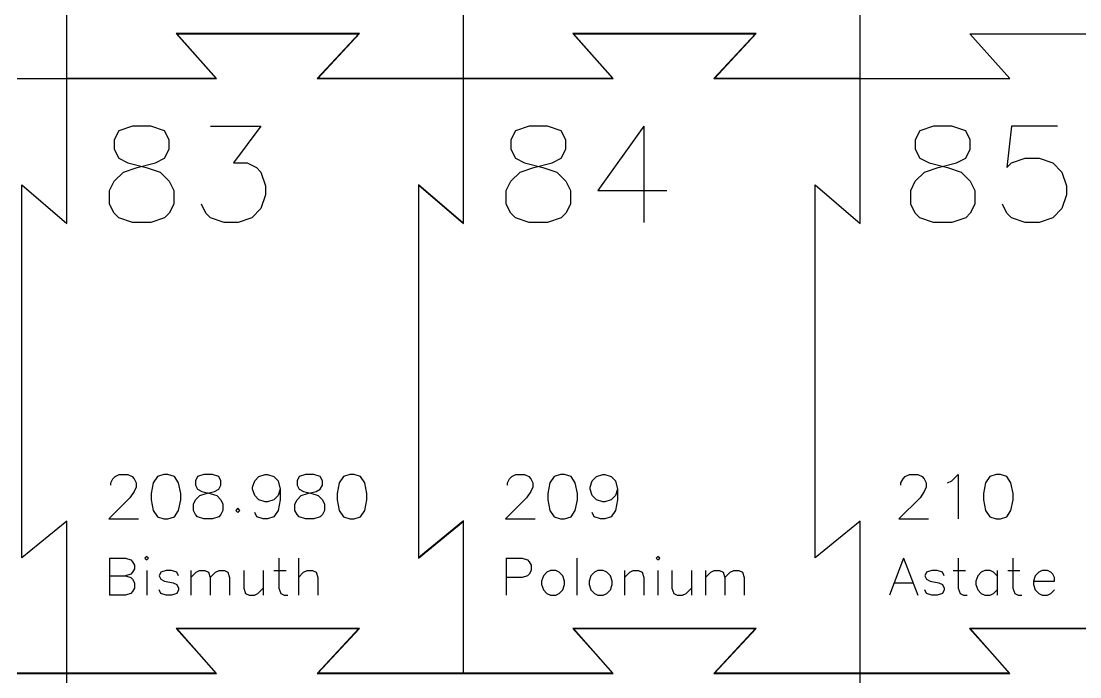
# Model space of a CAD drawing. Extents: x 0 to 297, y 0 to 210.
# Drawn here: x 221.99 to 261.68, y 72.65 to 97.24 of the extents above; entities that cross this region are included whole.
import ezdxf

# ---------------------------------------------------------------- set-up
doc = ezdxf.new("R2010")
doc.units = 0
doc.layers.get('0').update_dxf_attribs({"linetype": 'CONTINUOUS'})

msp = doc.modelspace()

# ---------------------------------------------------------------- linework, layer by layer
at = {"color": 1}
for p, q in [((238.561924, 97.945282), (238.561924, 95.086837)), ((238.570939, 95.086837), (238.570939, 97.945282)), ((227.797124, 96.77059), (229.294785, 95.091756)), ((234.672267, 96.77059), (227.797124, 96.77059)), ((229.315278, 95.082741), (227.817617, 96.761575)), ((227.817617, 96.761575), (234.650954, 96.761575)), ((234.650954, 96.761575), (233.088533, 95.082741)), ((233.109026, 95.091756), (234.672267, 96.77059)), ((242.668559, 96.77059), (244.16622, 95.091756)), ((249.543702, 96.77059), (242.668559, 96.77059)), ((244.186714, 95.082741), (242.689052, 96.761575)), ((242.689052, 96.761575), (249.522389, 96.761575)), ((249.522389, 96.761575), (247.959968, 95.082741)), ((247.980461, 95.091756), (249.543702, 96.77059)), ((259.048064, 95.087251), (257.550291, 96.766085)), ((257.550291, 96.766085), (264.404093, 96.766085)), ((225.702693, 95.091756), (223.695154, 95.091756)), ((223.695154, 95.091756), (223.695154, 95.082741)), ((223.695154, 95.082741), (225.702693, 95.082741)), ((229.294785, 95.091756), (225.702693, 95.091756)), ((225.702693, 95.082741), (229.315278, 95.082741)), ((233.088533, 95.082741), (234.894416, 95.082741)), ((234.894416, 95.091756), (233.109026, 95.091756)), ((236.710136, 95.091756), (234.894416, 95.091756)), ((234.894416, 95.082741), (236.710136, 95.082741)), ((238.566842, 95.091756), (236.710136, 95.091756)), ((236.710136, 95.082741), (238.566842, 95.082741)), ((238.561924, 95.087278), (238.561924, 92.386224)), ((238.570939, 95.087278), (238.561924, 95.087278)), ((238.561924, 95.086837), (238.570939, 95.086837)), ((240.574128, 95.091756), (238.56659, 95.091756)), ((238.56659, 95.091756), (238.56659, 95.082741)), ((238.56659, 95.082741), (240.574128, 95.082741)), ((238.566842, 95.082741), (238.566842, 95.091756)), ((238.570939, 92.386224), (238.570939, 95.087278)), ((244.16622, 95.091756), (240.574128, 95.091756)), ((240.574128, 95.082741), (244.186714, 95.082741)), ((247.959968, 95.082741), (249.765851, 95.082741)), ((249.765851, 95.091756), (247.980461, 95.091756)), ((251.581571, 95.091756), (249.765851, 95.091756)), ((249.765851, 95.082741), (251.581571, 95.082741)), ((253.438278, 95.091756), (251.581571, 95.091756)), ((251.581571, 95.082741), (253.438278, 95.082741)), ((253.438278, 95.082741), (253.438278, 95.091756)), ((255.445863, 95.087251), (259.048064, 95.087251)), ((223.695154, 89.655262), (223.695154, 92.386247)), ((238.561924, 92.386224), (238.561924, 89.665496)), ((238.570939, 89.645002), (238.570939, 92.386224)), ((253.438025, 89.655236), (253.438025, 92.386221)), ((222.016331, 77.110438), (222.016331, 91.093906)), ((222.016331, 91.093906), (223.695154, 89.655262)), ((238.561924, 89.665496), (236.8831, 91.104145)), ((236.8831, 91.104145), (236.8831, 77.100472)), ((236.892116, 77.120145), (236.892116, 91.083652)), ((236.892116, 91.083652), (238.570939, 89.645002)), ((251.759201, 77.110412), (251.759201, 91.093879)), ((251.759201, 91.093879), (253.438025, 89.655236)), ((223.695154, 78.481651), (222.016331, 77.110438)), ((223.695154, 75.638294), (223.695154, 78.481651)), ((236.8831, 77.100472), (238.561924, 78.471902)), ((238.570939, 78.491576), (236.892116, 77.120145)), ((238.561924, 78.471902), (238.561924, 75.63805)), ((238.570939, 75.63805), (238.570939, 78.491576)), ((253.438025, 78.481625), (251.759201, 77.110412)), ((253.438025, 75.638267), (253.438025, 78.481625)), ((238.561924, 75.63805), (238.561924, 72.779605)), ((238.570939, 72.779605), (238.570939, 75.63805)), ((227.797124, 74.463358), (229.294785, 72.784523)), ((234.672267, 74.463358), (227.797124, 74.463358)), ((229.315278, 72.775508), (227.817617, 74.454342)), ((227.817617, 74.454342), (234.650954, 74.454342)), ((234.650954, 74.454342), (233.088533, 72.775508)), ((233.109026, 72.784523), (234.672267, 74.463358)), ((242.668559, 74.463358), (244.16622, 72.784523)), ((249.543702, 74.463358), (242.668559, 74.463358)), ((244.186714, 72.775508), (242.689052, 74.454342)), ((242.689052, 74.454342), (249.522389, 74.454342)), ((249.522389, 74.454342), (247.959968, 72.775508)), ((247.980461, 72.784523), (249.543702, 74.463358)), ((257.539994, 74.463331), (259.037656, 72.784497)), ((264.415138, 74.463331), (257.539994, 74.463331)), ((259.058149, 72.775482), (257.560488, 74.454316)), ((257.560488, 74.454316), (264.393825, 74.454316)), ((223.695407, 72.784523), (221.8387, 72.784523)), ((221.8387, 72.775508), (223.695407, 72.775508)), ((225.702693, 72.784523), (223.695154, 72.784523)), ((223.695154, 72.784523), (223.695154, 72.775508)), ((223.695154, 72.775508), (225.702693, 72.775508)), ((223.695407, 72.775508), (223.695407, 72.784523)), ((229.294785, 72.784523), (225.702693, 72.784523)), ((225.702693, 72.775508), (229.315278, 72.775508)), ((233.088533, 72.775508), (234.894416, 72.775508)), ((234.894416, 72.784523), (233.109026, 72.784523)), ((236.710136, 72.784523), (234.894416, 72.784523)), ((234.894416, 72.775508), (236.710136, 72.775508)), ((238.566842, 72.784523), (236.710136, 72.784523)), ((236.710136, 72.775508), (238.566842, 72.775508)), ((238.561924, 72.779605), (238.570939, 72.779605)), ((240.574128, 72.784523), (238.56659, 72.784523)), ((238.56659, 72.784523), (238.56659, 72.775508)), ((238.56659, 72.775508), (240.574128, 72.775508)), ((238.566842, 72.775508), (238.566842, 72.784523)), ((244.16622, 72.784523), (240.574128, 72.784523)), ((240.574128, 72.775508), (244.186714, 72.775508)), ((247.959968, 72.775508), (249.765851, 72.775508)), ((249.765851, 72.784523), (247.980461, 72.784523)), ((251.581571, 72.784523), (249.765851, 72.784523)), ((249.765851, 72.775508), (251.581571, 72.775508)), ((253.438278, 72.784523), (251.581571, 72.784523)), ((251.581571, 72.775508), (253.438278, 72.775508)), ((255.445564, 72.784497), (253.438025, 72.784497)), ((253.438025, 72.784497), (253.438025, 72.775482)), ((253.438025, 72.775482), (255.445564, 72.775482)), ((253.438278, 72.775508), (253.438278, 72.784523)), ((259.037656, 72.784497), (255.445564, 72.784497)), ((255.445564, 72.775482), (259.058149, 72.775482))]:
    msp.add_line(p, q, dxfattribs=at)
at = {"color": 5}
for p, q in [((226.16065, 93.304776), (225.64777, 93.130177)), ((226.848128, 93.304776), (226.16065, 93.304776)), ((227.366465, 93.130177), (226.848128, 93.304776)), ((229.085161, 93.304776), (230.972998, 93.304776)), ((230.972998, 93.304776), (229.947237, 91.929811)), ((241.032086, 93.304776), (240.519205, 93.130177)), ((241.719564, 93.304776), (241.032086, 93.304776)), ((242.237901, 93.130177), (241.719564, 93.304776)), ((245.331553, 93.304776), (243.612857, 90.89313)), ((245.331553, 93.304776), (245.331553, 89.692764)), ((256.195073, 93.304749), (255.682192, 93.130151)), ((256.882551, 93.304749), (256.195073, 93.304749)), ((257.400888, 93.130151), (256.882551, 93.304749)), ((259.119584, 93.304749), (258.944986, 91.755185)), ((260.838279, 93.304749), (259.119584, 93.304749)), ((225.64777, 93.130177), (225.473172, 92.786436)), ((227.535607, 92.786436), (227.366465, 93.130177)), ((240.519205, 93.130177), (240.344607, 92.786436)), ((242.407042, 92.786436), (242.237901, 93.130177)), ((255.682192, 93.130151), (255.507595, 92.786409)), ((257.57003, 92.786409), (257.400888, 93.130151)), ((225.473172, 92.786436), (225.473172, 92.442694)), ((227.535607, 92.442694), (227.535607, 92.786436)), ((240.344607, 92.786436), (240.344607, 92.442694)), ((242.407042, 92.442694), (242.407042, 92.786436)), ((255.507595, 92.786409), (255.507595, 92.442668)), ((257.57003, 92.442668), (257.57003, 92.786409)), ((225.473172, 92.442694), (225.64777, 92.098953)), ((225.64777, 92.098953), (225.991509, 91.929811)), ((227.022726, 91.929811), (227.366465, 92.098953)), ((227.366465, 92.098953), (227.535607, 92.442694)), ((240.344607, 92.442694), (240.519205, 92.098953)), ((240.519205, 92.098953), (240.862944, 91.929811)), ((241.894161, 91.929811), (242.237901, 92.098953)), ((242.237901, 92.098953), (242.407042, 92.442694)), ((255.507595, 92.442668), (255.682192, 92.098927)), ((255.682192, 92.098927), (256.025932, 91.929784)), ((257.057149, 91.929784), (257.400888, 92.098927)), ((257.400888, 92.098927), (257.57003, 92.442668)), ((259.119584, 91.929784), (259.632464, 92.098927)), ((259.632464, 92.098927), (260.150801, 92.098927)), ((260.150801, 92.098927), (260.669138, 91.929784)), ((225.822367, 91.580613), (226.335248, 91.755212)), ((225.991509, 91.929811), (226.678987, 91.755212)), ((226.335248, 91.755212), (227.022726, 91.929811)), ((226.678987, 91.755212), (227.197324, 91.580613)), ((229.947237, 91.929811), (230.460117, 91.929811)), ((230.460117, 91.929811), (230.803856, 91.755212)), ((230.803856, 91.755212), (230.972998, 91.580613)), ((240.693803, 91.580613), (241.206683, 91.755212)), ((240.862944, 91.929811), (241.550422, 91.755212)), ((241.206683, 91.755212), (241.894161, 91.929811)), ((241.550422, 91.755212), (242.068759, 91.580613)), ((255.85679, 91.580587), (256.369671, 91.755185)), ((256.025932, 91.929784), (256.71341, 91.755185)), ((256.369671, 91.755185), (257.057149, 91.929784)), ((256.71341, 91.755185), (257.231747, 91.580587)), ((258.944986, 91.755185), (259.119584, 91.929784)), ((260.669138, 91.929784), (261.007421, 91.580587)), ((225.473172, 91.242328), (225.822367, 91.580613)), ((227.197324, 91.580613), (227.535607, 91.242328)), ((230.972998, 91.580613), (231.147596, 91.067729)), ((240.344607, 91.242328), (240.693803, 91.580613)), ((242.068759, 91.580613), (242.407042, 91.242328)), ((255.507595, 91.242302), (255.85679, 91.580587)), ((257.231747, 91.580587), (257.57003, 91.242302)), ((261.007421, 91.580587), (261.182018, 91.067703)), ((225.30403, 90.89313), (225.473172, 91.242328)), ((225.30403, 90.380247), (225.30403, 90.89313)), ((227.535607, 91.242328), (227.710204, 90.89313)), ((227.710204, 90.89313), (227.710204, 90.380247)), ((231.147596, 91.067729), (231.147596, 90.723988)), ((240.175466, 90.89313), (240.344607, 91.242328)), ((240.175466, 90.380247), (240.175466, 90.89313)), ((242.407042, 91.242328), (242.58164, 90.89313)), ((242.58164, 90.89313), (242.58164, 90.380247)), ((243.612857, 90.89313), (246.193629, 90.89313)), ((255.338453, 90.893104), (255.507595, 91.242302)), ((255.338453, 90.38022), (255.338453, 90.893104)), ((257.57003, 91.242302), (257.744627, 90.893104)), ((257.744627, 90.893104), (257.744627, 90.38022)), ((261.182018, 91.067703), (261.182018, 90.723961)), ((231.147596, 90.723988), (230.972998, 90.208376)), ((261.182018, 90.723961), (261.007421, 90.20835)), ((225.473172, 90.036505), (225.30403, 90.380247)), ((227.710204, 90.380247), (227.535607, 90.036505)), ((228.910563, 90.036505), (228.741422, 90.380247)), ((230.972998, 90.208376), (230.634715, 89.864635)), ((240.344607, 90.036505), (240.175466, 90.380247)), ((242.58164, 90.380247), (242.407042, 90.036505)), ((255.507595, 90.036479), (255.338453, 90.38022)), ((257.744627, 90.38022), (257.57003, 90.036479)), ((258.944986, 90.036479), (258.775845, 90.38022)), ((261.007421, 90.20835), (260.669138, 89.864608)), ((225.64777, 89.864635), (225.473172, 90.036505)), ((226.16065, 89.692764), (225.64777, 89.864635)), ((227.366465, 89.864635), (226.848128, 89.692764)), ((227.535607, 90.036505), (227.366465, 89.864635)), ((229.085161, 89.864635), (228.910563, 90.036505)), ((229.598041, 89.692764), (229.085161, 89.864635)), ((230.634715, 89.864635), (230.116378, 89.692764)), ((240.519205, 89.864635), (240.344607, 90.036505)), ((241.032086, 89.692764), (240.519205, 89.864635)), ((242.237901, 89.864635), (241.719564, 89.692764)), ((242.407042, 90.036505), (242.237901, 89.864635)), ((255.682192, 89.864608), (255.507595, 90.036479)), ((256.195073, 89.692738), (255.682192, 89.864608)), ((257.400888, 89.864608), (256.882551, 89.692738)), ((257.57003, 90.036479), (257.400888, 89.864608)), ((259.119584, 89.864608), (258.944986, 90.036479)), ((259.632464, 89.692738), (259.119584, 89.864608)), ((260.669138, 89.864608), (260.150801, 89.692738)), ((226.848128, 89.692764), (226.16065, 89.692764)), ((230.116378, 89.692764), (229.598041, 89.692764)), ((241.719564, 89.692764), (241.032086, 89.692764)), ((256.882551, 89.692738), (256.195073, 89.692738)), ((260.150801, 89.692738), (259.632464, 89.692738)), ((225.509241, 80.156398), (225.665372, 80.236982)), ((225.665372, 80.236982), (225.982669, 80.236982)), ((225.982669, 80.236982), (226.143836, 80.156398)), ((227.332443, 80.236982), (227.095729, 80.156398)), ((227.491092, 80.236982), (227.332443, 80.236982)), ((227.730325, 80.156398), (227.491092, 80.236982)), ((228.838348, 80.236982), (228.601634, 80.156398)), ((229.155646, 80.236982), (228.838348, 80.236982)), ((229.394878, 80.156398), (229.155646, 80.236982)), ((230.903301, 80.156398), (231.140015, 80.236982)), ((231.140015, 80.236982), (231.220599, 80.236982)), ((231.220599, 80.236982), (231.457313, 80.156398)), ((232.64592, 80.236982), (232.409206, 80.156398)), ((232.963218, 80.236982), (232.64592, 80.236982)), ((233.20245, 80.156398), (232.963218, 80.236982)), ((234.312992, 80.236982), (234.076278, 80.156398)), ((234.471641, 80.236982), (234.312992, 80.236982)), ((234.710873, 80.156398), (234.471641, 80.236982)), ((240.380676, 80.156398), (240.536807, 80.236982)), ((240.536807, 80.236982), (240.854105, 80.236982)), ((240.854105, 80.236982), (241.015272, 80.156398)), ((242.203879, 80.236982), (241.967165, 80.156398)), ((242.362528, 80.236982), (242.203879, 80.236982)), ((242.60176, 80.156398), (242.362528, 80.236982)), ((243.553653, 80.156398), (243.790367, 80.236982)), ((243.790367, 80.236982), (243.870951, 80.236982)), ((243.870951, 80.236982), (244.107665, 80.156398)), ((255.131958, 80.156372), (255.288089, 80.236956)), ((255.288089, 80.236956), (255.605386, 80.236956)), ((255.605386, 80.236956), (255.766553, 80.156372)), ((256.874577, 79.997722), (257.113809, 80.236956)), ((257.113809, 80.236956), (257.113809, 78.569874)), ((258.541649, 80.236956), (258.304935, 80.156372)), ((258.700298, 80.236956), (258.541649, 80.236956)), ((258.93953, 80.156372), (258.700298, 80.236956)), ((225.348074, 79.919683), (225.428657, 80.075814)), ((225.348074, 79.839099), (225.348074, 79.919683)), ((225.428657, 80.075814), (225.509241, 80.156398)), ((226.143836, 80.156398), (226.221902, 80.075814)), ((226.221902, 80.075814), (226.299967, 79.919683)), ((226.299967, 79.919683), (226.299967, 79.758515)), ((226.934562, 79.919683), (226.856497, 79.521799)), ((227.095729, 80.156398), (226.934562, 79.919683)), ((227.886455, 79.919683), (227.730325, 80.156398)), ((227.967039, 79.521799), (227.886455, 79.919683)), ((228.601634, 80.156398), (228.52105, 79.997749)), ((228.52105, 79.997749), (228.52105, 79.839099)), ((228.52105, 79.839099), (228.601634, 79.680449)), ((229.472943, 79.997749), (229.394878, 80.156398)), ((229.394878, 79.680449), (229.472943, 79.839099)), ((229.472943, 79.839099), (229.472943, 79.997749)), ((230.664069, 79.758515), (230.742134, 79.997749)), ((230.742134, 79.997749), (230.903301, 80.156398)), ((231.457313, 80.156398), (231.615962, 79.997749)), ((231.615962, 79.997749), (231.694027, 79.680449)), ((232.409206, 80.156398), (232.328622, 79.997749)), ((232.328622, 79.997749), (232.328622, 79.839099)), ((232.328622, 79.839099), (232.409206, 79.680449)), ((233.280515, 79.997749), (233.20245, 80.156398)), ((233.20245, 79.680449), (233.280515, 79.839099)), ((233.280515, 79.839099), (233.280515, 79.997749)), ((233.915111, 79.919683), (233.837045, 79.521799)), ((234.076278, 80.156398), (233.915111, 79.919683)), ((234.867004, 79.919683), (234.710873, 80.156398)), ((234.947587, 79.521799), (234.867004, 79.919683)), ((240.219509, 79.919683), (240.300093, 80.075814)), ((240.219509, 79.839099), (240.219509, 79.919683)), ((240.300093, 80.075814), (240.380676, 80.156398)), ((241.015272, 80.156398), (241.093337, 80.075814)), ((241.093337, 80.075814), (241.171402, 79.919683)), ((241.171402, 79.919683), (241.171402, 79.758515)), ((241.805998, 79.919683), (241.727932, 79.521799)), ((241.967165, 80.156398), (241.805998, 79.919683)), ((242.757891, 79.919683), (242.60176, 80.156398)), ((242.838474, 79.521799), (242.757891, 79.919683)), ((243.314421, 79.758515), (243.392486, 79.997749)), ((243.392486, 79.997749), (243.553653, 80.156398)), ((244.107665, 80.156398), (244.266314, 79.997749)), ((244.266314, 79.997749), (244.344379, 79.680449)), ((254.970791, 79.919656), (255.051374, 80.075788)), ((254.970791, 79.839072), (254.970791, 79.919656)), ((255.051374, 80.075788), (255.131958, 80.156372)), ((255.766553, 80.156372), (255.844619, 80.075788)), ((255.844619, 80.075788), (255.922684, 79.919656)), ((255.922684, 79.919656), (255.922684, 79.758488)), ((256.718446, 79.919656), (256.874577, 79.997722)), ((258.143768, 79.919656), (258.065702, 79.521773)), ((258.304935, 80.156372), (258.143768, 79.919656)), ((259.09566, 79.919656), (258.93953, 80.156372)), ((259.176244, 79.521773), (259.09566, 79.919656)), ((226.221902, 79.602383), (226.063253, 79.363149)), ((226.299967, 79.758515), (226.221902, 79.602383)), ((226.856497, 79.521799), (226.856497, 79.285083)), ((227.967039, 79.285083), (227.967039, 79.521799)), ((228.52105, 79.285083), (228.682218, 79.441215)), ((228.601634, 79.680449), (228.760283, 79.602383)), ((228.682218, 79.441215), (228.918932, 79.521799)), ((228.760283, 79.602383), (229.077581, 79.521799)), ((228.918932, 79.521799), (229.236229, 79.602383)), ((229.077581, 79.521799), (229.316813, 79.441215)), ((229.236229, 79.602383), (229.394878, 79.680449)), ((229.316813, 79.441215), (229.472943, 79.285083)), ((230.664069, 79.680449), (230.664069, 79.758515)), ((230.742134, 79.441215), (230.664069, 79.680449)), ((230.903301, 79.285083), (230.742134, 79.441215)), ((231.615962, 79.441215), (231.457313, 79.285083)), ((231.694027, 79.680449), (231.615962, 79.441215)), ((231.694027, 79.680449), (231.694027, 79.285083)), ((232.328622, 79.285083), (232.489789, 79.441215)), ((232.409206, 79.680449), (232.567855, 79.602383)), ((232.489789, 79.441215), (232.726504, 79.521799)), ((232.567855, 79.602383), (232.885152, 79.521799)), ((232.726504, 79.521799), (233.043801, 79.602383)), ((232.885152, 79.521799), (233.124385, 79.441215)), ((233.043801, 79.602383), (233.20245, 79.680449)), ((233.124385, 79.441215), (233.280515, 79.285083)), ((233.837045, 79.521799), (233.837045, 79.285083)), ((234.947587, 79.285083), (234.947587, 79.521799)), ((241.093337, 79.602383), (240.934688, 79.363149)), ((241.171402, 79.758515), (241.093337, 79.602383)), ((241.727932, 79.521799), (241.727932, 79.285083)), ((242.838474, 79.285083), (242.838474, 79.521799)), ((243.314421, 79.680449), (243.314421, 79.758515)), ((243.392486, 79.441215), (243.314421, 79.680449)), ((243.553653, 79.285083), (243.392486, 79.441215)), ((244.266314, 79.441215), (244.107665, 79.285083)), ((244.344379, 79.680449), (244.266314, 79.441215)), ((244.344379, 79.680449), (244.344379, 79.285083)), ((255.844619, 79.602357), (255.68597, 79.363123)), ((255.922684, 79.758488), (255.844619, 79.602357)), ((258.065702, 79.521773), (258.065702, 79.285057)), ((259.176244, 79.285057), (259.176244, 79.521773)), ((226.063253, 79.363149), (225.270009, 78.5699)), ((226.856497, 79.285083), (226.934562, 78.8872)), ((227.886455, 78.8872), (227.967039, 79.285083)), ((228.442985, 79.123915), (228.52105, 79.285083)), ((228.442985, 78.8872), (228.442985, 79.123915)), ((229.472943, 79.285083), (229.553527, 79.123915)), ((229.553527, 79.123915), (229.553527, 78.8872)), ((231.140015, 79.204499), (230.903301, 79.285083)), ((231.220599, 79.204499), (231.140015, 79.204499)), ((231.457313, 79.285083), (231.220599, 79.204499)), ((231.694027, 79.285083), (231.615962, 78.8872)), ((232.250557, 79.123915), (232.328622, 79.285083)), ((232.250557, 78.8872), (232.250557, 79.123915)), ((233.280515, 79.285083), (233.361099, 79.123915)), ((233.361099, 79.123915), (233.361099, 78.8872)), ((233.837045, 79.285083), (233.915111, 78.8872)), ((234.867004, 78.8872), (234.947587, 79.285083)), ((240.934688, 79.363149), (240.141444, 78.5699)), ((241.727932, 79.285083), (241.805998, 78.8872)), ((242.757891, 78.8872), (242.838474, 79.285083)), ((243.790367, 79.204499), (243.553653, 79.285083)), ((243.870951, 79.204499), (243.790367, 79.204499)), ((244.107665, 79.285083), (243.870951, 79.204499)), ((244.344379, 79.285083), (244.266314, 78.8872)), ((255.68597, 79.363123), (254.892726, 78.569874)), ((258.065702, 79.285057), (258.143768, 78.887173)), ((259.09566, 78.887173), (259.176244, 79.285057)), ((226.934562, 78.8872), (227.095729, 78.649225)), ((227.095729, 78.649225), (227.332443, 78.5699)), ((227.491092, 78.5699), (227.730325, 78.649225)), ((227.730325, 78.649225), (227.886455, 78.8872)), ((228.52105, 78.72855), (228.442985, 78.8872)), ((228.601634, 78.649225), (228.52105, 78.72855)), ((228.838348, 78.5699), (228.601634, 78.649225)), ((229.394878, 78.649225), (229.155646, 78.5699)), ((229.472943, 78.72855), (229.394878, 78.649225)), ((229.553527, 78.8872), (229.472943, 78.72855)), ((230.107539, 78.967784), (230.029473, 78.8872)), ((230.029473, 78.8872), (230.107539, 78.807875)), ((230.188122, 78.8872), (230.107539, 78.967784)), ((230.107539, 78.807875), (230.188122, 78.8872)), ((230.822718, 78.649225), (230.742134, 78.807875)), ((231.059432, 78.5699), (230.822718, 78.649225)), ((231.457313, 78.649225), (231.220599, 78.5699)), ((231.615962, 78.8872), (231.457313, 78.649225)), ((232.328622, 78.72855), (232.250557, 78.8872)), ((232.409206, 78.649225), (232.328622, 78.72855)), ((232.64592, 78.5699), (232.409206, 78.649225)), ((233.20245, 78.649225), (232.963218, 78.5699)), ((233.280515, 78.72855), (233.20245, 78.649225)), ((233.361099, 78.8872), (233.280515, 78.72855)), ((233.915111, 78.8872), (234.076278, 78.649225)), ((234.076278, 78.649225), (234.312992, 78.5699)), ((234.471641, 78.5699), (234.710873, 78.649225)), ((234.710873, 78.649225), (234.867004, 78.8872)), ((241.805998, 78.8872), (241.967165, 78.649225)), ((241.967165, 78.649225), (242.203879, 78.5699)), ((242.362528, 78.5699), (242.60176, 78.649225)), ((242.60176, 78.649225), (242.757891, 78.8872)), ((243.473069, 78.649225), (243.392486, 78.807875)), ((243.709784, 78.5699), (243.473069, 78.649225)), ((244.107665, 78.649225), (243.870951, 78.5699)), ((244.266314, 78.8872), (244.107665, 78.649225)), ((258.143768, 78.887173), (258.304935, 78.649199)), ((258.304935, 78.649199), (258.541649, 78.569874)), ((258.700298, 78.569874), (258.93953, 78.649199)), ((258.93953, 78.649199), (259.09566, 78.887173)), ((225.270009, 78.5699), (226.38055, 78.5699)), ((227.332443, 78.5699), (227.491092, 78.5699)), ((229.155646, 78.5699), (228.838348, 78.5699)), ((231.220599, 78.5699), (231.059432, 78.5699)), ((232.963218, 78.5699), (232.64592, 78.5699)), ((234.312992, 78.5699), (234.471641, 78.5699)), ((240.141444, 78.5699), (241.251986, 78.5699)), ((242.203879, 78.5699), (242.362528, 78.5699)), ((243.870951, 78.5699), (243.709784, 78.5699)), ((254.892726, 78.569874), (256.003267, 78.569874)), ((258.541649, 78.569874), (258.700298, 78.569874)), ((225.303994, 77.098024), (225.303994, 75.708789)), ((225.303994, 77.098024), (225.899977, 77.098024)), ((225.899977, 77.098024), (226.097238, 77.030871)), ((226.097238, 77.030871), (226.164391, 76.963717)), ((226.693221, 77.163079), (226.628166, 77.098024)), ((226.628166, 77.098024), (226.693221, 77.030871)), ((226.760374, 77.098024), (226.693221, 77.163079)), ((226.693221, 77.030871), (226.760374, 77.098024)), ((231.652046, 77.098024), (231.652046, 75.973205)), ((232.378137, 77.098024), (232.378137, 75.708789)), ((240.17543, 77.098024), (240.17543, 75.708789)), ((240.17543, 77.098024), (240.771412, 77.098024)), ((240.771412, 77.098024), (240.968674, 77.030871)), ((240.968674, 77.030871), (241.035827, 76.963717)), ((242.819577, 77.098024), (242.819577, 75.708789)), ((245.858248, 77.163079), (245.793193, 77.098024)), ((245.793193, 77.098024), (245.858248, 77.030871)), ((245.9254, 77.098024), (245.858248, 77.163079)), ((245.858248, 77.030871), (245.9254, 77.098024)), ((255.07152, 77.097998), (254.542691, 75.708762)), ((255.07152, 77.097998), (255.60035, 75.708762)), ((257.121784, 77.097998), (257.121784, 75.973179)), ((259.169948, 77.097998), (259.169948, 75.973179)), ((226.164391, 76.963717), (226.231544, 76.833608)), ((226.231544, 76.699301), (226.164391, 76.569191)), ((226.231544, 76.833608), (226.231544, 76.699301)), ((226.693221, 76.634246), (226.693221, 75.708789)), ((227.421411, 76.634246), (227.22205, 76.569191)), ((227.620771, 76.634246), (227.421411, 76.634246)), ((227.818033, 76.569191), (227.620771, 76.634246)), ((228.346862, 76.634246), (228.346862, 75.708789)), ((228.546222, 76.569191), (228.67843, 76.634246)), ((228.67843, 76.634246), (228.875691, 76.634246)), ((228.875691, 76.634246), (229.009997, 76.569191)), ((229.274412, 76.569191), (229.404521, 76.634246)), ((229.404521, 76.634246), (229.603881, 76.634246)), ((229.603881, 76.634246), (229.736089, 76.569191)), ((230.329972, 76.634246), (230.329972, 75.973205)), ((231.058162, 76.634246), (231.058162, 75.708789)), ((231.454784, 76.634246), (231.916461, 76.634246)), ((232.577497, 76.569191), (232.709705, 76.634246)), ((232.709705, 76.634246), (232.906967, 76.634246)), ((232.906967, 76.634246), (233.041272, 76.569191)), ((241.035827, 76.963717), (241.10298, 76.833608)), ((241.10298, 76.634246), (241.035827, 76.502038)), ((241.10298, 76.833608), (241.10298, 76.634246)), ((241.829071, 76.634246), (241.698962, 76.569191)), ((242.028431, 76.634246), (241.829071, 76.634246)), ((242.160639, 76.569191), (242.028431, 76.634246)), ((243.612821, 76.634246), (243.482712, 76.569191)), ((243.812181, 76.634246), (243.612821, 76.634246)), ((243.944389, 76.569191), (243.812181, 76.634246)), ((244.603327, 76.634246), (244.603327, 75.708789)), ((244.802687, 76.569191), (244.934895, 76.634246)), ((244.934895, 76.634246), (245.132156, 76.634246)), ((245.132156, 76.634246), (245.266462, 76.569191)), ((245.858248, 76.634246), (245.858248, 75.708789)), ((246.387077, 76.634246), (246.387077, 75.973205)), ((247.115267, 76.634246), (247.115267, 75.708789)), ((247.641998, 76.634246), (247.641998, 75.708789)), ((247.841358, 76.569191), (247.973565, 76.634246)), ((247.973565, 76.634246), (248.170827, 76.634246)), ((248.170827, 76.634246), (248.305133, 76.569191)), ((248.569548, 76.569191), (248.699656, 76.634246)), ((248.699656, 76.634246), (248.899017, 76.634246)), ((248.899017, 76.634246), (249.031224, 76.569191)), ((256.129179, 76.63422), (255.929819, 76.569165)), ((256.32854, 76.63422), (256.129179, 76.63422)), ((256.525801, 76.569165), (256.32854, 76.63422)), ((256.924522, 76.63422), (257.386198, 76.63422)), ((258.11229, 76.63422), (257.982181, 76.569165)), ((258.31165, 76.63422), (258.11229, 76.63422)), ((258.443857, 76.569165), (258.31165, 76.63422)), ((258.576065, 76.63422), (258.576065, 75.708762)), ((258.972687, 76.63422), (259.434363, 76.63422)), ((260.265381, 76.63422), (260.135272, 76.569165)), ((260.464741, 76.63422), (260.265381, 76.63422)), ((260.596948, 76.569165), (260.464741, 76.63422)), ((225.303994, 76.434885), (225.899977, 76.434885)), ((226.097238, 76.502038), (225.899977, 76.434885)), ((225.899977, 76.434885), (226.097238, 76.36983)), ((226.164391, 76.569191), (226.097238, 76.502038)), ((226.097238, 76.36983), (226.164391, 76.304775)), ((226.164391, 76.304775), (226.231544, 76.170468)), ((227.22205, 76.569191), (227.156996, 76.434885)), ((227.156996, 76.434885), (227.22205, 76.304775)), ((227.22205, 76.304775), (227.356356, 76.237622)), ((227.356356, 76.237622), (227.685825, 76.170468)), ((227.885186, 76.434885), (227.818033, 76.569191)), ((228.346862, 76.36983), (228.546222, 76.569191)), ((229.009997, 76.569191), (229.075052, 76.36983)), ((229.075052, 76.36983), (229.274412, 76.569191)), ((229.075052, 76.36983), (229.075052, 75.708789)), ((229.736089, 76.569191), (229.803242, 76.36983)), ((229.803242, 76.36983), (229.803242, 75.708789)), ((232.378137, 76.36983), (232.577497, 76.569191)), ((233.041272, 76.569191), (233.106327, 76.36983)), ((233.106327, 76.36983), (233.106327, 75.708789)), ((240.771412, 76.36983), (240.17543, 76.36983)), ((240.968674, 76.434885), (240.771412, 76.36983)), ((241.035827, 76.502038), (240.968674, 76.434885)), ((241.564656, 76.434885), (241.499602, 76.237622)), ((241.499602, 76.237622), (241.499602, 76.105413)), ((241.698962, 76.569191), (241.564656, 76.434885)), ((242.292846, 76.434885), (242.160639, 76.569191)), ((242.3579, 76.237622), (242.292846, 76.434885)), ((242.3579, 76.105413), (242.3579, 76.237622)), ((243.348406, 76.434885), (243.283352, 76.237622)), ((243.283352, 76.237622), (243.283352, 76.105413)), ((243.482712, 76.569191), (243.348406, 76.434885)), ((244.076596, 76.434885), (243.944389, 76.569191)), ((244.14165, 76.237622), (244.076596, 76.434885)), ((244.14165, 76.105413), (244.14165, 76.237622)), ((244.603327, 76.36983), (244.802687, 76.569191)), ((245.266462, 76.569191), (245.331517, 76.36983)), ((245.331517, 76.36983), (245.331517, 75.708789)), ((247.641998, 76.36983), (247.841358, 76.569191)), ((248.305133, 76.569191), (248.370187, 76.36983)), ((248.370187, 76.36983), (248.569548, 76.569191)), ((248.370187, 76.36983), (248.370187, 75.708789)), ((249.031224, 76.569191), (249.098377, 76.36983)), ((249.098377, 76.36983), (249.098377, 75.708789)), ((255.929819, 76.569165), (255.864764, 76.434858)), ((255.864764, 76.434858), (255.929819, 76.304749)), ((255.929819, 76.304749), (256.064125, 76.237595)), ((256.064125, 76.237595), (256.393594, 76.170442)), ((256.592954, 76.434858), (256.525801, 76.569165)), ((257.847875, 76.434858), (257.78282, 76.237595)), ((257.78282, 76.237595), (257.78282, 76.105387)), ((257.982181, 76.569165), (257.847875, 76.434858)), ((258.576065, 76.434858), (258.443857, 76.569165)), ((260.000966, 76.434858), (259.935912, 76.237595)), ((259.935912, 76.237595), (260.729156, 76.237595)), ((259.935912, 76.237595), (259.935912, 76.105387)), ((260.135272, 76.569165), (260.000966, 76.434858)), ((260.664101, 76.502012), (260.596948, 76.569165)), ((260.729156, 76.369803), (260.664101, 76.502012)), ((260.729156, 76.237595), (260.729156, 76.369803)), ((226.164391, 75.840997), (226.097238, 75.774893)), ((226.231544, 75.973205), (226.164391, 75.840997)), ((226.231544, 76.170468), (226.231544, 75.973205)), ((227.22205, 75.774893), (227.156996, 75.907101)), ((227.685825, 76.170468), (227.818033, 76.105413)), ((227.818033, 76.105413), (227.885186, 75.973205)), ((227.885186, 75.907101), (227.818033, 75.774893)), ((227.885186, 75.973205), (227.885186, 75.907101)), ((230.329972, 75.973205), (230.397125, 75.774893)), ((230.858802, 75.774893), (231.058162, 75.973205)), ((231.652046, 75.973205), (231.719199, 75.774893)), ((241.499602, 76.105413), (241.564656, 75.907101)), ((241.564656, 75.907101), (241.698962, 75.774893)), ((242.160639, 75.774893), (242.292846, 75.907101)), ((242.292846, 75.907101), (242.3579, 76.105413)), ((243.283352, 76.105413), (243.348406, 75.907101)), ((243.348406, 75.907101), (243.482712, 75.774893)), ((243.944389, 75.774893), (244.076596, 75.907101)), ((244.076596, 75.907101), (244.14165, 76.105413)), ((246.387077, 75.973205), (246.45423, 75.774893)), ((246.915906, 75.774893), (247.115267, 75.973205)), ((254.739953, 76.170442), (255.403088, 76.170442)), ((255.929819, 75.774867), (255.864764, 75.907075)), ((256.393594, 76.170442), (256.525801, 76.105387)), ((256.525801, 76.105387), (256.592954, 75.973179)), ((256.592954, 75.907075), (256.525801, 75.774867)), ((256.592954, 75.973179), (256.592954, 75.907075)), ((257.121784, 75.973179), (257.188937, 75.774867)), ((257.78282, 76.105387), (257.847875, 75.907075)), ((257.847875, 75.907075), (257.982181, 75.774867)), ((258.443857, 75.774867), (258.576065, 75.907075)), ((259.169948, 75.973179), (259.237101, 75.774867)), ((259.935912, 76.105387), (260.000966, 75.907075)), ((260.000966, 75.907075), (260.135272, 75.774867)), ((260.596948, 75.774867), (260.729156, 75.907075)), ((225.899977, 75.708789), (225.303994, 75.708789)), ((226.097238, 75.774893), (225.899977, 75.708789)), ((227.421411, 75.708789), (227.22205, 75.774893)), ((227.620771, 75.708789), (227.421411, 75.708789)), ((227.818033, 75.774893), (227.620771, 75.708789)), ((230.397125, 75.774893), (230.529333, 75.708789)), ((230.529333, 75.708789), (230.728693, 75.708789)), ((230.728693, 75.708789), (230.858802, 75.774893)), ((231.719199, 75.774893), (231.849308, 75.708789)), ((231.849308, 75.708789), (231.983614, 75.708789)), ((241.698962, 75.774893), (241.829071, 75.708789)), ((241.829071, 75.708789), (242.028431, 75.708789)), ((242.028431, 75.708789), (242.160639, 75.774893)), ((243.482712, 75.774893), (243.612821, 75.708789)), ((243.612821, 75.708789), (243.812181, 75.708789)), ((243.812181, 75.708789), (243.944389, 75.774893)), ((246.45423, 75.774893), (246.586437, 75.708789)), ((246.586437, 75.708789), (246.785798, 75.708789)), ((246.785798, 75.708789), (246.915906, 75.774893)), ((256.129179, 75.708762), (255.929819, 75.774867)), ((256.32854, 75.708762), (256.129179, 75.708762)), ((256.525801, 75.774867), (256.32854, 75.708762)), ((257.188937, 75.774867), (257.319045, 75.708762)), ((257.319045, 75.708762), (257.453351, 75.708762)), ((257.982181, 75.774867), (258.11229, 75.708762)), ((258.11229, 75.708762), (258.31165, 75.708762)), ((258.31165, 75.708762), (258.443857, 75.774867)), ((259.237101, 75.774867), (259.36721, 75.708762)), ((259.36721, 75.708762), (259.501516, 75.708762)), ((260.135272, 75.774867), (260.265381, 75.708762)), ((260.265381, 75.708762), (260.464741, 75.708762)), ((260.464741, 75.708762), (260.596948, 75.774867))]:
    msp.add_line(p, q, dxfattribs=at)
at = {"color": 1}
for points in [[(223.695154, 95.087164), (223.695154, 96.042173), (223.695154, 96.995101), (223.695154, 97.945526)], [(253.438025, 95.087164), (253.438025, 96.042173), (253.438025, 96.995101), (253.438025, 97.945526)], [(221.83845, 95.087278), (222.449317, 95.087278), (223.067065, 95.087278), (223.695188, 95.087278)], [(223.695154, 92.386247), (223.695154, 93.291722), (223.695154, 94.192203), (223.695154, 95.087278)], [(253.438025, 92.386221), (253.438025, 93.291696), (253.438025, 94.192176), (253.438025, 95.087251)], [(253.438025, 95.087251), (254.12371, 95.087251), (254.791825, 95.087251), (255.445863, 95.087251)], [(223.695154, 72.779932), (223.695154, 73.734941), (223.695154, 74.687868), (223.695154, 75.638294)], [(253.438025, 72.779905), (253.438025, 73.734914), (253.438025, 74.687842), (253.438025, 75.638267)], [(223.69498, 70.078528), (223.69498, 70.984003), (223.69498, 71.884484), (223.69498, 72.779558)], [(253.438052, 70.078528), (253.438052, 70.984003), (253.438052, 71.884484), (253.438052, 72.779558)]]:
    msp.add_open_spline(points, degree=3, dxfattribs=at)

doc.saveas('drawing.dxf')
